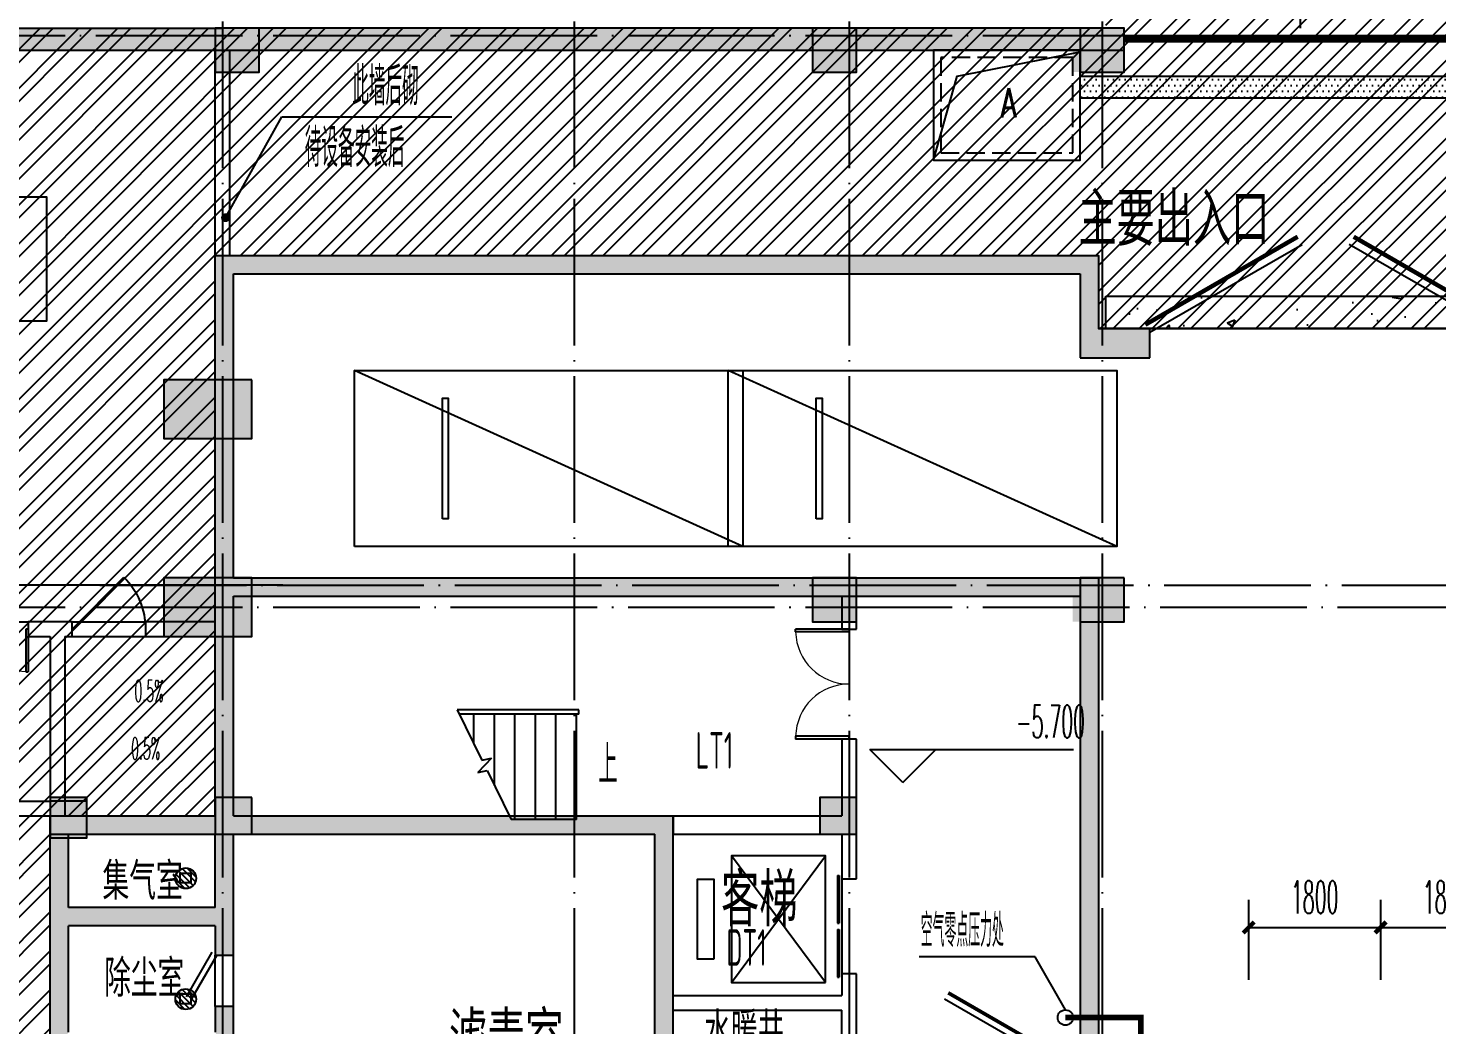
# Model space of a CAD drawing. Extents: x -888467 to -675969, y -675351 to -419232.
# Drawn here: x -827889 to -808673, y -467439 to -453839 of the extents above; entities that cross this region are included whole.
import ezdxf

# ---------------------------------------------------------------- set-up
doc = ezdxf.new("R2010")
doc.units = 0
doc.header["$LTSCALE"] = 1000
for name, pattern in [('__DASH', [0.35, 0.25, -0.1]), ('DASH', [0.35, 0.25, -0.1]), ('DOTE', [2.4200000000000004, 2, -0.2, 0.02, -0.2])]:
    doc.linetypes.add(name, pattern=pattern)
doc.layers.get('0').update_dxf_attribs({"linetype": 'CONTINUOUS'})
doc.layers.get('Defpoints').update_dxf_attribs({"linetype": 'CONTINUOUS'})
for name, color, linetype in [('A-ANNO-IDEN', 3, 'CONTINUOUS'), ('A-Pkng-Bdry', 132, 'CONTINUOUS'), ('A-WALL-PATT', 252, 'CONTINUOUS'), ('AXIS', 3, 'CONTINUOUS'), ('DOTE', 252, 'CONTINUOUS'), ('PIPE-暖供水', 3, 'CONTINUOUS'), ('PUB_HATCH', 8, 'CONTINUOUS'), ('TH_DIM', 3, 'CONTINUOUS'), ('停车', 32, 'CONTINUOUS'), ('建筑-柱子', 2, 'CONTINUOUS'), ('建筑层', 253, 'CONTINUOUS'), ('结构柱子', 253, 'CONTINUOUS'), ('覆土', 7, 'CONTINUOUS'), ('设备标注', 3, 'CONTINUOUS'), ('风量标注', 3, 'CONTINUOUS')]:
    doc.layers.add(name, color=color, linetype=linetype)
doc.styles.add('_TCH_DIM', font='simplex.shx', dxfattribs={"width": 0.6, "bigfont": 'gbcbig.shx'})
doc.styles.add('_TCH_DIM_T3', font='simplex.shx', dxfattribs={"width": 0.4235294117647059, "bigfont": 'gbcbig.shx'})
doc.styles.add('A_DIM', font='simplex.shx', dxfattribs={"width": 0.7, "bigfont": 'gbcbig.shx'})
doc.styles.add('hxd', font='simplex.shx', dxfattribs={"width": 0.5, "bigfont": 'gbcbig.shx'})
doc.styles.get("Standard").update_dxf_attribs({"font": 'GBENOR', "bigfont": 'GBCBIG'})
doc.styles.add('房间名称', font='simplex.shx', dxfattribs={"width": 0.75, "bigfont": 'gbcbig.shx'})
doc.dimstyles.new('_TCH_ARCH&&150', dxfattribs={"dimtxt": 446.25, "dimasz": 150, "dimexe": 375, "dimexo": 450, "dimgap": 189.375, "dimtad": 1, "dimdec": 0, "dimzin": 0, "dimdsep": 46, "dimtxsty": '_TCH_DIM_T3', "dimblk": 'ARCHTICK', "dimcen": 0.09, "dimclrt": 7, "dimazin": 2, "dimtfac": 1, "dimtdec": 0, "dimtix": 1, "dimtmove": 2, "dimatfit": 3, "dimfxl": 1, "dimtolj": 1, "dimtzin": 0, "dimarcsym": 0})

# ---------------------------------------------------------------- blocks, each defined once
blk = doc.blocks.new('ltcw')
at = {"layer": 'A-Pkng-Bdry', "color": 252}
blk.add_line((28605.2132725461, 362729.4733453292), (26205.21327254703, 357429.4733453273), dxfattribs=at)
for points in [[(28605.2132725461, 357429.4733453273), (26205.21327254703, 357429.4733453273), (26205.21327254703, 362729.4733453292), (28605.2132725461, 362729.4733453292)], [(28230.5878939956, 358629.4733453273), (26579.83865109753, 358629.4733453273), (26579.83865109753, 358709.8139969493), (28230.5878939956, 358709.8139969493)]]:
    blk.add_lwpolyline(points, close=True, dxfattribs=at)
blk = doc.blocks.new('_FZH')
blk.add_lwpolyline([(-0.5, -0.5), (0.5, -0.5), (0.5, 0.5), (-0.5, 0.5)], close=True)
at = {"layer": 'PUB_HATCH'}
blk.add_solid([(-0.5, -0.5), (0.5, -0.5), (-0.5, 0.5), (0.5, 0.5)], dxfattribs=at)
blk = doc.blocks.new('A$C10362422')
at = {"layer": '覆土'}
blk.add_line((10172.93921361095, 8426.344911228167), (10172.93921360659, 3626.341451190179), dxfattribs=at)
at = {"layer": '建筑-柱子', "xscale": 600, "yscale": 600, "zscale": 600, "rotation": 90}
blk.add_blockref('_FZH', (7472.939213610429, 3326.3449112284), dxfattribs=at)
blk = doc.blocks.new('$TwtSys$00000329')
for p, q in [((35.00546428374946, -87.0619698776427, 1.000000000014439e-08), (-87.26818440119678, 35.21167880730354, 1.000000000014439e-08)), ((66.41902148516965, -66.31083847700575, 1.000000000014439e-08), (-66.51705300038884, 66.62523600872373, 1.000000000014439e-08)), ((87.01225055887335, -32.19891483126412, 1.000000000014439e-08), (-32.92660914407315, 87.7399448715114, 1.000000000014439e-08)), ((92.21050293294684, 11.58830642161774, 1.000000000014439e-08), (11.38213014946086, 92.4166792052747, 1.000000000014439e-08)), ((-7.721127430304477, -94.03886400237388, 1.000000000014439e-08), (-91.83409993626265, -9.92589149624473, 1.000000000014439e-08))]:
    blk.add_line(p, q)
at = {"elevation": 1.000000000014444e-08}
blk.add_lwpolyline([(-50.88470373973905, 47.64335459066933), (45.45977792683334, 47.64335459066933), (45.45977792683334, -42.00206276759127), (-50.88470373973905, -42.00206276759127)], close=True, dxfattribs=at)
blk.add_circle((0, 0.1081830083348905, 1e-08), 93.93068098404274)
blk = doc.blocks.new('A$C2B1B7B0A')
at = {"layer": '结构柱子'}
h = blk.add_hatch(color=253, dxfattribs=at)
h.dxf.hatch_style = 1
h.paths.add_polyline_path([(31899.99747396796, 46499.99808127992), (31299.99747396796, 46499.99808127992), (31299.99747396796, 45899.99808127992), (31899.99747396796, 45899.99808127992)])
h = blk.add_hatch(color=253, dxfattribs=at)
h.dxf.hatch_style = 1
h.paths.add_polyline_path([(40049.99748096778, 46499.99808127992), (39449.99748096778, 46499.99808127992), (39449.99748096778, 45899.99808127992), (40049.99748096778, 45899.99808127992)])
h = blk.add_hatch(color=253, dxfattribs=at)
h.dxf.hatch_style = 1
h.paths.add_polyline_path([(43699.99747396796, 46499.99808127992), (42999.9974741505, 46499.99203820666), (42999.9974741505, 45899.99203820666), (43699.99747396796, 45899.99808127992)])
h = blk.add_hatch(color=253, dxfattribs=at)
h.dxf.hatch_style = 1
h.paths.add_polyline_path([(30599.99747522967, 41699.99807229475), (30599.99747522967, 40899.99807229475), (31799.99747522967, 40899.99807229475), (31799.99747522967, 41699.99807229475)])
h = blk.add_hatch(color=253, dxfattribs=at)
h.dxf.hatch_style = 1
h.paths.add_polyline_path([(30599.99747522967, 38999.99464278575), (30599.99747522967, 38199.99464278575), (31799.99747522967, 38199.99808125827), (31799.99747522967, 38999.99808125827)])
h = blk.add_hatch(color=253, dxfattribs=at)
h.dxf.hatch_style = 1
h.paths.add_polyline_path([(40049.99748096778, 38999.99808127992), (39449.99748096778, 38999.99808127992), (39449.99748096778, 38399.99808127992), (40049.99748096778, 38399.99808127992)])
h = blk.add_hatch(color=253, dxfattribs=at)
h.dxf.hatch_style = 1
h.paths.add_polyline_path([(43699.99747396796, 38999.99808127992), (42999.99747398309, 38999.99634246971), (42999.99747398309, 38399.99634246971), (43699.99747396796, 38399.99808127992)])
h = blk.add_hatch(color=253, dxfattribs=at)
h.dxf.hatch_style = 1
h.paths.add_polyline_path([(29549.99747405201, 36000.00257360074), (29049.99747405201, 36000.00257360074), (29049.99747405201, 35499.99808113649), (29549.99747405201, 35499.99808113649)])
h = blk.add_hatch(color=253, dxfattribs=at)
h.dxf.hatch_style = 1
h.paths.add_polyline_path([(31299.99747596798, 35999.99808327993), (31299.99747596798, 35499.99808327993), (31799.99747596798, 35499.99808327993), (31799.99747596798, 35999.99808327993)])
h = blk.add_hatch(color=253, dxfattribs=at)
h.dxf.hatch_style = 1
h.paths.add_polyline_path([(40049.99748196802, 35999.99808327993), (39549.99748196802, 35999.99808327993), (39549.99748196802, 35499.99808327993), (40049.99748196802, 35499.99808327993)])
at = {"layer": '结构柱子', "color": 253}
for points in [[(31899.99747396796, 46499.99808127992), (31299.99747396796, 46499.99808127992), (31299.99747396796, 45899.99808127992), (31899.99747396796, 45899.99808127992)], [(40049.99748096778, 46499.99808127992), (39449.99748096778, 46499.99808127992), (39449.99748096778, 45899.99808127992), (40049.99748096778, 45899.99808127992)], [(43699.99747396796, 46499.99808127992), (43099.99747396796, 46499.99808127992), (43099.99747396796, 45899.99808127992), (43699.99747396796, 45899.99808127992)], [(31799.99747522967, 41699.99807229475), (30599.99747522967, 41699.99807229475), (30599.99747522967, 40899.99807229475), (31799.99747522967, 40899.99807229475)], [(31799.99747522967, 38999.99808125827), (30599.99747522967, 38999.99464278575), (30599.99747522967, 38199.99464278575), (31799.99747522967, 38199.99808125827)], [(40049.99748096778, 38999.99808127992), (39449.99748096778, 38999.99808127992), (39449.99748096778, 38399.99808127992), (40049.99748096778, 38399.99808127992)], [(43699.99747396796, 38999.99808127992), (43099.99747396796, 38999.99808127992), (43099.99747396796, 38399.99808127992), (43699.99747396796, 38399.99808127992)], [(29549.99747396796, 36000.00257360074), (29049.99747396796, 36000.00257360074), (29049.99747396796, 35499.99808113649), (29549.99747396796, 35499.99808113649)], [(31799.99747596798, 35999.99808327993), (31299.99747596798, 35999.99808327993), (31299.99747596798, 35499.99808327993), (31799.99747596798, 35499.99808327993)], [(40049.99748196802, 35999.99808327993), (39549.99748196802, 35999.99808327993), (39549.99748196802, 35499.99808327993), (40049.99748196802, 35499.99808327993)]]:
    blk.add_lwpolyline(points, close=True, dxfattribs=at)
blk = doc.blocks.new('_ArchTick')
at = {"color": 0, "linetype": 'ByBlock', "const_width": 0.4}
blk.add_lwpolyline([(-0.5, -0.5), (0.5, 0.5)], dxfattribs=at)
blk = doc.blocks.new('*D547')
at = {"layer": 'Defpoints', "color": 0, "transparency": 16777216}
for p in [(-807639.0673134406, -466109.4760848038), (-809439.067313435, -467275.6883525199), (-807639.0673134406, -467275.6883525199)]:
    blk.add_point(p, dxfattribs=at)
at = {"layer": 'TH_DIM', "color": 0, "lineweight": -2, "transparency": 16777216}
for p, q in [((-809439.067313435, -466825.6883525199), (-809439.067313435, -465734.4760848038)), ((-807639.0673134406, -466825.6883525199), (-807639.0673134406, -465734.4760848038)), ((-809439.067313435, -466109.4760848038), (-807639.0673134406, -466109.4760848038))]:
    blk.add_line(p, q, dxfattribs=at)
at = {"layer": 'TH_DIM', "color": 0, "lineweight": -2, "transparency": 16777216, "xscale": 150, "yscale": 150, "zscale": 150, "rotation": 180}
blk.add_blockref('_ArchTick', (-809439.067313435, -466109.4760848038), dxfattribs=at)
at = {"layer": 'TH_DIM', "color": 0, "lineweight": -2, "transparency": 16777216, "xscale": 150, "yscale": 150, "zscale": 150}
blk.add_blockref('_ArchTick', (-807639.0673134406, -466109.4760848038), dxfattribs=at)
at = {"layer": 'TH_DIM', "color": 7, "transparency": 16777216, "insert": (-808539.0673134378, -465696.9760848038), "char_height": 446.25, "attachment_point": 5, "style": '_TCH_DIM_T3'}
blk.add_mtext('\\A1;1800', dxfattribs=at)
blk = doc.blocks.new('*D548')
at = {"layer": 'Defpoints', "color": 0, "transparency": 16777216}
for p in [(-809439.067313435, -466109.4760848038), (-811239.0673144539, -467275.6883525199), (-809439.067313435, -467275.6883525199)]:
    blk.add_point(p, dxfattribs=at)
at = {"layer": 'TH_DIM', "color": 0, "lineweight": -2, "transparency": 16777216}
for p, q in [((-811239.0673144539, -466825.6883525199), (-811239.0673144539, -465734.4760848038)), ((-809439.067313435, -466825.6883525199), (-809439.067313435, -465734.4760848038)), ((-811239.0673144539, -466109.4760848038), (-809439.067313435, -466109.4760848038))]:
    blk.add_line(p, q, dxfattribs=at)
at = {"layer": 'TH_DIM', "color": 0, "lineweight": -2, "transparency": 16777216, "xscale": 150, "yscale": 150, "zscale": 150, "rotation": 180}
blk.add_blockref('_ArchTick', (-811239.0673144539, -466109.4760848038), dxfattribs=at)
at = {"layer": 'TH_DIM', "color": 0, "lineweight": -2, "transparency": 16777216, "xscale": 150, "yscale": 150, "zscale": 150}
blk.add_blockref('_ArchTick', (-809439.067313435, -466109.4760848038), dxfattribs=at)
at = {"layer": 'TH_DIM', "color": 7, "transparency": 16777216, "insert": (-810339.0673139445, -465696.9760848038), "char_height": 446.25, "attachment_point": 5, "style": '_TCH_DIM_T3'}
blk.add_mtext('\\A1;1800', dxfattribs=at)
blk = doc.blocks.new('$DorLib2D$00000213')
at = {"color": 0, "linetype": 'DASH', "const_width": 0.02}
blk.add_lwpolyline([(0.5, 3.552713678800501e-15), (-0.5, 3.552713678800501e-15)], dxfattribs=at)
blk = doc.blocks.new('$DorLib2D$00000193')
at = {"color": 0}
blk.add_line((-0.4999999999943885, 0.09999999999833165), (0.3660254037900739, 0.5999999999983903), dxfattribs=at)
at = {"color": 0, "const_width": 0.03333333333333333}
blk.add_lwpolyline([(-0.53333333332764, 0.1577350269172744), (0.3326920704568348, 0.6577350269173916)], dxfattribs=at)
blk = doc.blocks.new('$DORLIB2D$00000127')
at = {"color": 0}
for points in [[(-0.5333333333328483, 0.7948983154366971), (-0.5333333333328483, 0.690405644187237)], [(-0.03333333333284827, 0.7948983154366971), (-0.5333333333328483, 0.7948983154366971)], [(-0.03333333333284827, 0.7948983154366971), (-0.03333333333284827, 0.690405644187237)], [(0.5333333333328483, 0.7948983154366971), (0.03333333333284827, 0.7948983154366971)], [(0.03333333333284827, 0.7948983154366971), (0.03333333333284827, 0.690405644187237)], [(0.5333333333328483, 0.7948983154366971), (0.5333333333328483, 0.690405644187237)], [(-0.03333333333284827, 0.690405644187237), (-0.5333333333328483, 0.690405644187237)], [(0.5333333333328483, 0.690405644187237), (0.03333333333284827, 0.690405644187237)], [(0.5, 0.4999999999999858), (-0.5, 0.4999999999999858)]]:
    blk.add_lwpolyline(points, dxfattribs=at)
blk = doc.blocks.new('$DorLib2D$00000002')
for p, q in [((-0.5, -5.684341886080802e-17), (-0.5000000000000007, 0.4875)), ((-0.4750000000000007, 0.4875), (-0.5000000000000007, 0.4875)), ((-0.475, -2.842170943040401e-17), (-0.4750000000000007, 0.4875)), ((0.475, -2.842170943040401e-17), (0.4750000000000007, 0.4875)), ((0.4750000000000007, 0.4875), (0.5000000000000007, 0.4875)), ((0.5, -5.684341886080802e-17), (0.5000000000000007, 0.4875)), ((-0.5, -5.684341886080802e-17), (-0.475, -2.842170943040401e-17)), ((0.5, -5.684341886080802e-17), (0.475, -2.842170943040401e-17))]:
    blk.add_line(p, q)
at = {"lineweight": 13}
for centre, start, end in [((-0.4875, -4.263256414560601e-17), 0, 88.53071641864632), ((0.4875, -4.263256414560601e-17), 91.4692835813537, 180)]:
    blk.add_arc(centre, 0.4875, start, end, dxfattribs=at)
blk = doc.blocks.new('$DorLib2D$00000114')
at = {"color": 0}
blk.add_line((0.4999999999999964, 3.552713678800501e-15), (-0.2071067811864751, 0.7071067811864857), dxfattribs=at)
blk.add_arc((0.5000000000013856, -1.154631945610163e-12), 1.000000000001696, 135, 180, dxfattribs=at)
blk = doc.blocks.new('$DorLib2D$00000180')
at = {"color": 0}
for p, q in [((-0.5571428570994783, 0.2418314747087713), (0.3088825466379994, 0.7418314746815113)), ((-0.4999999999566462, 0.1428571428476459), (0.3660254037806432, 0.6428571428205672))]:
    blk.add_line(p, q, dxfattribs=at)
blk = doc.blocks.new('$DorLib2D$00000207')
at = {"color": 0}
for p, q in [((-0.5000000000014211, 0.03125000000030109), (-0.0669872981058921, 0.2812500000022036)), ((0.5000000000075513, 0.03125000000172751), (0.0669872981120232, 0.2812500000036309))]:
    blk.add_line(p, q, dxfattribs=at)
at = {"color": 0, "const_width": 0.0125}
for points in [[(-0.5125000000014195, 0.05290063509490839), (-0.07948729810591804, 0.3029006350968206)], [(0.5125000000075497, 0.0529006350963348), (0.07948729811205002, 0.3029006350982462)]]:
    blk.add_lwpolyline(points, dxfattribs=at)

msp = doc.modelspace()

# ---------------------------------------------------------------- hatches: boundary and pattern name
at = {"layer": 'A-WALL-PATT'}
for points in [[(-825172.4318892102, -461455.3885282339), (-825089.0985558799, -461338.7218686549), (-825089.0985558798, -457188.7236241402), (-825339.0985558855, -456938.7235882703), (-825339.0985558785, -461438.7218473919)], [(-825339.0985558855, -456938.7235882703), (-825089.0985558798, -457188.7236241402), (-813539.0985603757, -457188.7252814798), (-813289.0985603459, -456938.7253173562)], [(-813289.0985603459, -456938.7253173562), (-813539.0985603757, -457188.7252814798), (-813539.0985602322, -458338.7252814834), (-813289.0985602211, -457938.7253173603)], [(-813539.0985602322, -458338.7252814834), (-812589.0988340736, -458338.7254178002), (-812589.0987766763, -457938.7254178011), (-813289.0985602211, -457938.7253173603)], [(-825172.4318892104, -461455.3885282339), (-825089.0985558726, -461588.7218686548), (-816689.0985771399, -461588.7230592922), (-816689.0985417042, -461338.7230592922), (-825089.0985558799, -461338.7218686549)], [(-816689.0985417042, -461338.7230592922), (-816689.0985771399, -461588.7230592922), (-813539.0985553038, -461588.7235057827), (-813289.0985553305, -461338.7235412264)], [(-813289.0985553305, -461338.7235412264), (-813539.0985553038, -461588.7235057827), (-813539.0985545242, -467838.7218474025), (-813455.7652211701, -468005.388514061), (-813289.0985545018, -468038.7218473924)], [(-825339.0985558785, -462038.7218265922), (-825089.0985558785, -462038.7218265922), (-825089.0985558726, -461588.7218686548), (-825172.4318892102, -461455.3885282339), (-825339.0985558785, -461438.7218473919)], [(-825214.0985559582, -464713.7218473942), (-825089.0985558708, -464588.7218473848), (-825089.0985558785, -462038.7218265922), (-825339.0985558785, -462038.7218265922), (-825339.0985558664, -464588.7218474039)], [(-827589.0985673597, -464838.7218461948), (-827464.0985560085, -464755.3885136636), (-827464.0985558785, -464588.7218473919), (-827589.0985673977, -464588.7218471469)], [(-827464.0985560085, -464755.3885136636), (-827339.0985560744, -464838.7218474039), (-825339.0985560478, -464838.7218474039), (-825214.0985559581, -464713.7218473942), (-825339.0985558664, -464588.7218474039), (-827464.0985558785, -464588.7218473919)], [(-825214.0985559582, -464713.7218473943), (-825089.0985560479, -464838.7218473847), (-819339.0985558827, -464838.7218473848), (-819089.0985558827, -464588.7218473848), (-825089.0985558708, -464588.7218473848)], [(-819339.0985558785, -467138.7218473919), (-819089.0985558785, -467138.7218473919), (-819089.0985558827, -464588.7218473848), (-819339.0985558827, -464838.7218473848)], [(-827422.4318914033, -465972.0551731563), (-827339.0985578556, -465838.7218400259), (-827339.0985560744, -464838.7218474039), (-827464.0985560085, -464755.3885136636), (-827589.0985560726, -464838.7218461948), (-827589.0985581051, -465988.7218393657)], [(-825255.7652248015, -465972.0551805503), (-825089.098558201, -465988.7218476706), (-825089.0985560479, -464838.7218473847), (-825214.0985559582, -464713.7218473942), (-825339.0985560478, -464838.7218474039), (-825339.0985579058, -465838.7218470404)], [(-827422.4318937807, -467672.0551741582), (-827339.09856028, -467538.7218410071), (-827339.0985582495, -466088.7218400296), (-827422.4318914035, -465972.0551731404), (-827589.0985581051, -465988.7218394133), (-827589.0985604855, -467688.721840398)], [(-825255.7652248015, -465972.0551805503), (-825339.0985579058, -465838.7218470404), (-827339.0985578556, -465838.7218400259), (-827422.4318914033, -465972.0551731404), (-827339.0985582495, -466088.7218400296), (-825339.0985582978, -466088.7218470441)], [(-825339.0985582978, -466088.7218470441), (-825339.0985587857, -466488.7218471634), (-825089.0985588003, -466488.7218474543), (-825089.098558201, -465988.7218475664), (-825255.7652248015, -465972.055180585)], [(-819172.4318892192, -468022.0551807254), (-819089.0985559082, -467888.7218473922), (-819089.0985558785, -467138.7218473919), (-819339.0985558785, -467138.7218473919), (-819339.0985558785, -468038.7218473919)], [(-825089.0985601787, -467688.7218485511), (-825089.0985596147, -467188.7218474543), (-825339.0985596002, -467188.7218471634), (-825339.0985599847, -467538.7218480217), (-825255.7652268214, -467672.0551815328)]]:
    msp.add_hatch(color=256, dxfattribs=at).paths.add_polyline_path(points)
at = {"layer": 'PIPE-暖供水', "linetype": 'Continuous'}
for points in [[(-812710.0294256626, -467339.7218472438), (-812710.0294256612, -467302.2218472257), (-812672.5294256614, -467302.2218472654)], [(-812710.0294256626, -467339.7218472438), (-812672.5294256612, -467339.7218472257), (-812672.5294256614, -467302.2218472654)]]:
    msp.add_hatch(color=256, dxfattribs=at).paths.add_polyline_path(points)
at = {"layer": 'PUB_HATCH'}
for points in [[(-833439.0985544537, -453838.721847252), (-833439.098554454, -454138.721847252), (-825239.0985558787, -454138.7218472592), (-825239.0985558784, -453838.7218472592)], [(-825239.0985587542, -454138.7218472592), (-812939.0986405994, -454138.7220241153), (-812939.0986362858, -453838.7220241153), (-825239.0985544407, -453838.7218472592)]]:
    msp.add_hatch(color=256, dxfattribs=at).paths.add_polyline_path(points)
at = {"layer": '建筑层'}
h = msp.add_hatch(dxfattribs=at)
h.set_pattern_fill('金属', color=253, scale=150)
h.set_pattern_definition([(45, (-2303341.213337168, -1522689.865872808), (-265.1650429449553, 265.1650429449553), []), (45, (-2303164.436642168, -1522689.865872808), (-265.1650429449553, 265.1650429449553), [])])
h.paths.add_polyline_path([(-856639.098560205, -500338.7218472627), (-833339.0985596641, -500338.721848791), (-833339.0985590082, -490338.7218472552), (-827589.0985628595, -490338.7219720003), (-827589.0985685086, -464588.7218254616), (-825339.0985637496, -464588.7219502046), (-825339.0974660309, -456938.7237130187), (-813289.0985602587, -456938.7253173559), (-813289.0987037367, -457938.725317342), (-801039.0985530117, -457938.72531887), (-801039.0984940608, -453838.7221952211), (-807889.0985647931, -453838.7221952211), (-807889.0985647931, -445457.0611186686), (-815151.2597200018, -445457.0611186686), (-814951.2072302869, -445593.0148289115), (-814666.4249620205, -445817.7311252302), (-814469.8256057655, -445998.011695679), (-814237.8834646773, -446243.2394196002), (-814047.2405143715, -446477.9018465115), (-813868.8070652285, -446733.180976321), (-813699.0437460591, -447020.1852387437), (-813530.2583041559, -447370.3490205887), (-813413.2143633009, -447676.8274112216), (-813239.0985650956, -447934.8658728038), (-813266.1222598539, -448233.2599964216), (-813239.0985650469, -448388.7218240546), (-813208.8281572713, -448629.6835887965), (-813189.0985647929, -448809.8658728085), (-813189.4400944819, -448984.8433911102), (-813189.0985647929, -449038.7218256958), (-813189.0985647929, -453838.7218256958), (-856639.0985657496, -453838.7218256958)])
h.paths.add_polyline_path([(-832839.0985647775, -482538.7218472257), (-839239.0985554024, -482538.7218472257), (-839239.0985553782, -479588.7207607133), (-832839.0985647533, -479588.7207607133)], flags=16)
h.paths.add_polyline_path([(-832839.0985679396, -461638.7218472182), (-839239.0985555146, -461638.7218472182), (-839239.0985554908, -464588.7218213959), (-832839.0985679158, -464588.7218213959)], flags=16)
h = msp.add_hatch(color=253, dxfattribs=at)
h.dxf.hatch_style = 1
h.paths.add_polyline_path([(-824739.0985657496, -453838.7218472257), (-825339.0985657496, -453838.7218472257), (-825339.0985657496, -454438.7218472257), (-824739.0985657496, -454438.7218472257)])
h = msp.add_hatch(color=253, dxfattribs=at)
h.dxf.hatch_style = 1
h.paths.add_polyline_path([(-816589.0985587498, -453838.7218472257), (-817189.0985587498, -453838.7218472257), (-817189.0985587498, -454438.7218472257), (-816589.0985587498, -454438.7218472257)])
h = msp.add_hatch(color=253, dxfattribs=at)
h.dxf.hatch_style = 1
h.paths.add_polyline_path([(-812939.0985657496, -453838.7218472257), (-813539.0985657496, -453838.7218472257), (-813539.0985657496, -454438.7218472257), (-812939.0985657496, -454438.7218472257)])
at = {"layer": '建筑层', "linetype": 'DASH'}
h = msp.add_hatch(dxfattribs=at)
h.set_pattern_fill('DOTS', color=253, scale=50)
h.set_pattern_definition([(0, (-1303341.213337168, -1522689.865872808), (39.6875, 79.375), [0, -79.375])])
h.paths.add_polyline_path([(-813539.0985638245, -454493.3043770397), (-806339.098563855, -454493.3043770397), (-806339.098563855, -454793.3043770397), (-813539.0985638245, -454793.3043770397)])
at = {"layer": '建筑层'}
h = msp.add_hatch(dxfattribs=at)
h.set_pattern_fill('混凝土', color=253, scale=150)
h.set_pattern_definition([(49.99999999999999, (-2302991.213337218, -1725153.725317365), (1075.89027390113, -94.12820247389266), [112.5, -1237.5]), (355, (-2302991.213337218, -1725153.725317365), (-208.1270004195, 1128.288200550018), [90, -990]), (100.4514, (-2302901.555817218, -1725161.569327365), (867.7640725710323, 1034.15931309143), [95.610285, -1051.713168]), (46.18420000000002, (-2302991.213337218, -1724853.725317365), (1600.861572938467, -248.2785214935271), [168.7499999999997, -1856.249999999998]), (96.6356, (-2302857.808219718, -1724874.415277865), (1401.994058323055, 1461.176806350663), [143.415432, -1577.5695]), (351.1842, (-2302991.213337218, -1724853.725317365), (1401.992917700441, 1461.177901387987), [135, -1485]), (21, (-2302841.213337218, -1724928.725317365), (895.3605781776924, -603.9283359980083), [112.5, -1237.5]), (326.0000000000001, (-2302841.213337218, -1724928.725317365), (364.9729978823726, 1087.725067570279), [90, -990]), (71.4514, (-2302766.599987718, -1724979.052726365), (1260.333942872235, 483.7957450649286), [95.610285, -1051.713168]), (37.50000000000001, (-2302991.213337218, -1725153.725317365), (18.239782975936, 499.3407807469673), [0, -977.9999999999999, 0, -1005, 0, -993.75]), (7.499999999999999, (-2302991.213337218, -1725153.725317365), (394.6043061632229, 591.6175678235404), [0, -573, 0, -955.5, 0, -378.75]), (327.5, (-2303325.713337218, -1725153.725317365), (800.7336542586136, -33.83230760156963), [0, -375, 0, -1170, 0, -1552.5]), (317.5, (-2303475.713337218, -1725153.725317365), (874.7792540135794, 150.1574734984766), [0, -487.5, 0, -777, 0, -1102.5])])
h.paths.add_polyline_path([(-813189.0985603598, -457495.4430350745), (-807189.0988340641, -457495.4430350745), (-807189.0988340641, -457938.7253173648), (-813189.0985603598, -457938.7253173648)])
h = msp.add_hatch(color=253, dxfattribs=at)
h.dxf.hatch_style = 1
h.paths.add_polyline_path([(-826039.0985644879, -458638.7218562108), (-826039.0985644879, -459438.7218562108), (-824839.0985644879, -459438.7218562108), (-824839.0985644879, -458638.7218562108)])
h = msp.add_hatch(color=253, dxfattribs=at)
h.dxf.hatch_style = 1
h.paths.add_polyline_path([(-826039.0985644879, -461338.7252857198), (-826039.0985644879, -462138.7252857198), (-824839.0985644879, -462138.7218472473), (-824839.0985644879, -461338.7218472473)])
h = msp.add_hatch(color=253, dxfattribs=at)
h.dxf.hatch_style = 1
h.paths.add_polyline_path([(-816589.0985587498, -461338.7218472257), (-817189.0985587498, -461338.7218472257), (-817189.0985587498, -461938.7218472257), (-816589.0985587498, -461938.7218472257)])
h = msp.add_hatch(color=253, dxfattribs=at)
h.dxf.hatch_style = 1
h.paths.add_polyline_path([(-812939.0985657496, -461338.7218472257), (-813539.0985657496, -461338.7218472257), (-813539.0985657496, -461938.7218472257), (-812939.0985657496, -461938.7218472257)])
h = msp.add_hatch(color=253, dxfattribs=at)
h.dxf.hatch_style = 1
h.paths.add_polyline_path([(-827089.0985656655, -464388.7218424771), (-827589.0985656655, -464388.7218424771), (-827589.0985656655, -464888.7218424771), (-827089.0985656655, -464888.7218424771)])
h = msp.add_hatch(color=253, dxfattribs=at)
h.dxf.hatch_style = 1
h.paths.add_polyline_path([(-825339.0985637496, -464338.7218452257), (-825339.0985637496, -464838.7218452257), (-824839.0985637496, -464838.7218452257), (-824839.0985637496, -464338.7218452257)])
h = msp.add_hatch(color=253, dxfattribs=at)
h.dxf.hatch_style = 1
h.paths.add_polyline_path([(-816589.0985577495, -464338.7218452257), (-817089.0985577495, -464338.7218452257), (-817089.0985577495, -464838.7218452257), (-816589.0985577495, -464838.7218452257)])

# ---------------------------------------------------------------- linework, layer by layer
at = {"layer": 'A-ANNO-IDEN', "color": 253}
msp.add_lwpolyline([(-820269.0985686965, -463888.7218473817, 0, 0, 0), (-821079.0985686965, -463888.7218473817, 120, 0, 0), (-821529.0985686965, -463888.7218473817, 0, 0, 0)], format="xyseb", dxfattribs=at)
at = {"layer": 'AXIS'}
msp.add_line((-824417.0336586447, -461438.725285853), (-830417.03365865, -461438.7252858476), dxfattribs=at)
at = {"layer": 'DOTE', "linetype": 'DOTE'}
for p, q in [((-825239.0985653903, -448908.0611206985), (-825239.0985596762, -497433.1406740942)), ((-820439.0985653903, -448908.0611201886), (-820439.0985596762, -497433.1406735843)), ((-816689.0985653903, -448908.0611198538), (-816689.0985596762, -497433.1406732495)), ((-813239.0985653903, -448908.0611194235), (-813239.0985596762, -497433.1406728192)), ((-860846.1606288785, -453938.7252856882), (-713239.0985571775, -453938.7252858228)), ((-826910.2226079546, -461438.7252858493), (-748038.0788045214, -461438.725285921)), ((-860846.1606288855, -461738.7252856882), (-713239.0985571849, -461738.7252858228))]:
    msp.add_line(p, q, dxfattribs=at)
at = {"layer": 'PIPE-暖供水', "linetype": 'Continuous', "ltscale": 1.5, "const_width": 75}
for points in [[(-813740.4606225418, -467339.7218472257), (-812710.0294256612, -467339.7218472257)], [(-812710.0294256612, -467339.7218472257), (-812710.0294256612, -485238.7253216241)]]:
    msp.add_lwpolyline(points, dxfattribs=at)
at = {"layer": '建筑层', "color": 253}
for p, q in [((-833439.0985544537, -453838.721847252), (-825239.0985558784, -453838.7218472592)), ((-812939.0986362858, -453838.7220241153), (-825239.0985544407, -453838.7218472592)), ((-812939.0986405994, -454138.7220241153), (-812939.0986362858, -453838.7220241153)), ((-812989.1005279827, -453938.7218473179), (-808139.0985647482, -453938.7235481644)), ((-833439.098554454, -454138.721847252), (-825239.0985558787, -454138.7218472592)), ((-825339.0985558694, -456938.7235882661), (-825339.0985558694, -454138.7218472585)), ((-825239.0985587542, -454138.7218472592), (-812939.0986405994, -454138.7220241153)), ((-825139.0985558687, -456938.7236169687), (-825139.0985558688, -454138.7218486978)), ((-825197.3572232956, -456425.045567241), (-824429.9034300984, -455049.8658728085)), ((-825197.3572232956, -456425.045567241), (-824429.9034300984, -455049.8658728085)), ((-824429.9034300984, -455049.8658728085), (-822108.0095480505, -455049.8658728085)), ((-825339.0985558785, -461438.7218473919), (-825339.0985558855, -456938.7235882703)), ((-825339.0985558855, -456938.7235882703), (-813289.0985603459, -456938.7253173562)), ((-813289.0985603459, -456938.7253173562), (-813289.0985602211, -457938.7253173603)), ((-825089.0985558799, -461338.7218686549), (-825089.0985558798, -457188.7236241402)), ((-825089.0985558798, -457188.7236241402), (-813539.0985603757, -457188.7252814798)), ((-813539.0985603757, -457188.7252814798), (-813539.0985602322, -458338.7252814834)), ((-812589.0987766763, -457938.7254178011), (-813289.0985602211, -457938.7253173603)), ((-812589.0988340736, -458338.7254178002), (-812589.0987766763, -457938.7254178011)), ((-813539.0985602322, -458338.7252814834), (-812589.0988340736, -458338.7254178002)), ((-825089.0985558799, -461338.7218686549), (-816689.0985417042, -461338.7230592922)), ((-816689.0985417042, -461338.7230592922), (-813289.0985553305, -461338.7235412264)), ((-813289.0985553305, -461338.7235412264), (-813289.0985545018, -468038.7218473924)), ((-825339.0985558785, -462038.7218265922), (-825339.0985558785, -461438.7218473919)), ((-825089.0985558726, -461588.7218686548), (-816689.0985771399, -461588.7230592922)), ((-825089.0985558785, -462038.7218265922), (-825089.0985558726, -461588.7218686548)), ((-816789.0985558853, -461588.7230451194), (-816789.0985558863, -462038.721825714)), ((-816689.0985771399, -461588.7230592922), (-813539.0985553038, -461588.7235057827)), ((-816589.0985558777, -462038.7218257141), (-816589.0985558667, -461588.7230734679)), ((-813539.0985553038, -461588.7235057827), (-813539.0985545242, -467838.7218474025)), ((-829089.0985676302, -461938.7218247285), (-827889.0985676302, -461938.7218253094)), ((-827489.0985678085, -461938.721825503), (-827889.0985676167, -461938.7218253197)), ((-827889.0985676167, -461938.7218253197), (-827889.0985677135, -462138.7218253086)), ((-827289.0985676931, -461938.7218256039), (-827489.0985678085, -461938.721825503)), ((-827289.0985677601, -461938.7218255999), (-826289.0985677601, -461938.721826084)), ((-827289.0985677898, -462138.7218256068), (-827289.0985676931, -461938.7218256039)), ((-825339.0985558925, -461938.7218265526), (-826289.0985677694, -461938.721826092)), ((-826289.0985677694, -461938.721826092), (-826289.0985678661, -462138.7218260908)), ((-827889.0985677135, -462138.7218253086), (-827589.0985678475, -462138.7218254473)), ((-827589.0985678475, -462138.7218254473), (-827589.0985675072, -464388.7218254631)), ((-827389.0985678426, -462138.7218255535), (-827389.0985674863, -464488.721825503)), ((-827389.0985678426, -462138.7218255535), (-827289.0985677898, -462138.7218256068)), ((-827289.0985678569, -462138.7218255999), (-826289.0985678569, -462138.721826084)), ((-826289.0985678661, -462138.7218260908), (-825339.0985558925, -462138.7218265458)), ((-825339.0985558664, -464588.7218474039), (-825339.0985558785, -462038.7218265922)), ((-825089.0985558708, -464588.7218473848), (-825089.0985558785, -462038.7218265922)), ((-816789.0985558863, -462038.721825714), (-816589.0985558777, -462038.7218257141)), ((-820409.0985686965, -463138.7218473817), (-822038.0561371425, -463138.7218473955)), ((-822038.0561371727, -463138.7218473817), (-821699.9455665001, -463826.0174869592)), ((-820379.0985686965, -463138.7218473817), (-822038.0561371736, -463138.72184738)), ((-820379.0985686965, -463198.7218473817), (-822008.5395316954, -463198.7218473801)), ((-821809.0985686888, -463604.1362771586), (-821809.0985686849, -463198.7218473777)), ((-821529.0985687054, -464173.3074175245), (-821529.0985687256, -463198.721847378)), ((-821249.0985686965, -464638.7218473817), (-821249.0985686849, -463198.7218473782)), ((-820969.0985686965, -464638.7218473817), (-820969.0985686849, -463198.7218473785)), ((-820689.0985686965, -464638.7218473817), (-820689.0985686849, -463198.7218473788)), ((-820409.0985686965, -464638.7218473817), (-820409.0985686849, -463198.7218473791)), ((-820379.0985686965, -463198.7218473817), (-820379.0985686965, -463138.7218473817)), ((-816589.0985558833, -463538.7218257141), (-816789.0985558864, -463538.7218257142)), ((-816789.0985558864, -463538.7218257142), (-816789.0985558855, -464588.7218473932)), ((-816589.0985558785, -464738.7218473919), (-816589.0985558833, -463538.7218257141)), ((-815959.4696938868, -464131.8430314634), (-816409.4696938868, -463681.8430314634)), ((-816409.4696938868, -463681.8430314634), (-813630.7196938868, -463681.8430314634)), ((-815959.4696938868, -464131.8430314634), (-815509.4696938868, -463681.8430314634)), ((-821567.5141387217, -463799.8083861584), (-821753.7000424096, -463993.924464486)), ((-821699.9455665001, -463826.0174869592), (-821567.5141387217, -463799.8083861584)), ((-821753.7000424096, -463993.924464486), (-821629.4424330441, -463969.3330186351)), ((-821629.4424330441, -463969.3330186351), (-821300.1410002203, -464638.7218473817)), ((-832839.098567511, -464388.7218229224), (-827589.0985675072, -464388.7218254631)), ((-832939.0985675429, -464588.7218228655), (-827589.0985673977, -464588.7218254628)), ((-827589.0985673977, -464588.7218471469), (-827464.0985558785, -464588.7218473919)), ((-827589.0985673977, -464588.7218471469), (-827589.0985673597, -464838.7218461948)), ((-827589.0985673977, -464588.7218254628), (-827589.0985673977, -464588.7218471469)), ((-827464.0985558785, -464588.7218473919), (-825339.0985558664, -464588.7218474039)), ((-827389.0985674863, -464488.721825503), (-827389.0985675749, -464588.7218471469)), ((-825089.0985558708, -464588.7218473848), (-819089.0985558827, -464588.7218473848)), ((-820409.0985686965, -464638.7218473817), (-821300.1410002016, -464638.7218473955)), ((-819089.0985558787, -464588.7218473919), (-816789.0985558855, -464588.7218473932)), ((-819089.0985558787, -464588.7218473919), (-819089.0985558787, -464838.7218473919)), ((-819089.0985558785, -467138.7218473919), (-819089.0985558827, -464588.7218473848)), ((-816589.0985558799, -465444.286931076), (-816589.0985558785, -464738.7218473919)), ((-827589.0985581051, -465988.7218393657), (-827589.0985560726, -464838.7218461948)), ((-827589.0985673597, -464838.7218461948), (-827589.0985560726, -464838.7218461948)), ((-827339.0985578556, -465838.7218400259), (-827339.0985560744, -464838.7218474039)), ((-827339.0985560744, -464838.7218474039), (-825339.0985560478, -464838.7218474039)), ((-825339.0985579058, -465838.7218470404), (-825339.0985560478, -464838.7218474039)), ((-825089.098558201, -465988.7218476706), (-825089.0985560479, -464838.7218473847)), ((-825089.0985560479, -464838.7218473847), (-819339.0985558827, -464838.7218473848)), ((-819339.0985558785, -467138.7218473919), (-819339.0985558827, -464838.7218473848)), ((-819089.0985558787, -464838.7218473919), (-816789.0985558799, -464838.7218473931)), ((-816789.0985558799, -464838.7218473931), (-816789.0985558563, -465444.2869310761)), ((-817014.0985559993, -466860.3025868349), (-818294.0985535465, -465133.8817280224)), ((-818294.0985561225, -466860.3025849722), (-817014.0985534235, -465133.881729885)), ((-816789.0985558563, -465444.2869310761), (-816589.0985558799, -465444.286931076)), ((-827589.0985604855, -467688.721840398), (-827589.0985581051, -465988.7218394133)), ((-825339.0985579058, -465838.7218470404), (-827339.0985578556, -465838.7218400259)), ((-825089.0985588003, -466488.7218474543), (-825089.098558201, -465988.7218475664)), ((-825339.0985582978, -466088.7218470441), (-827339.0985582495, -466088.7218400296)), ((-827339.09856028, -467538.7218410071), (-827339.0985582495, -466088.7218400296)), ((-825339.0985582978, -466088.7218470441), (-825339.0985587857, -466488.7218471634)), ((-825339.098559597, -467188.7218471451), (-825339.0985587826, -466488.7218471451)), ((-825339.0985587857, -466488.7218471634), (-825089.0985588003, -466488.7218474543)), ((-825089.098559597, -467188.721847436), (-825089.0985587826, -466488.721847436)), ((-816589.0985558799, -466744.286931076), (-816789.0985558563, -466744.286931076)), ((-816789.0985558563, -466744.286931076), (-816789.0985558799, -467038.7218473924)), ((-816589.0985558785, -467138.7218473922), (-816589.0985558799, -466744.286931076)), ((-819339.0985558785, -468038.7218473919), (-819339.0985558785, -467138.7218473919)), ((-819089.0985558827, -467038.7218473922), (-816789.0985558799, -467038.7218473924)), ((-819089.0985559082, -467888.7218473922), (-819089.0985558785, -467138.7218473919)), ((-816589.0985559082, -467838.7218474023), (-816589.0985558785, -467138.7218473922)), ((-825089.0985596147, -467188.7218474543), (-825339.0985596002, -467188.7218471634)), ((-825339.0985596002, -467188.7218471634), (-825339.0985599847, -467538.7218480217)), ((-825089.0985601787, -467688.7218485511), (-825089.0985596147, -467188.7218474543)), ((-819089.0985558827, -467238.7218473922), (-816789.0985558403, -467238.7218473924)), ((-816789.0985558404, -467838.7218474023), (-816789.0985558403, -467238.7218473924))]:
    msp.add_line(p, q, dxfattribs=at)
for points in [[(-824739.0985657496, -453838.7218472257), (-825339.0985657496, -453838.7218472257), (-825339.0985657496, -454438.7218472257), (-824739.0985657496, -454438.7218472257)], [(-816589.0985587498, -453838.7218472257), (-817189.0985587498, -453838.7218472257), (-817189.0985587498, -454438.7218472257), (-816589.0985587498, -454438.7218472257)], [(-812939.0985657496, -453838.7218472257), (-813539.0985657496, -453838.7218472257), (-813539.0985657496, -454438.7218472257), (-812939.0985657496, -454438.7218472257)], [(-813539.0985638245, -454138.7218574381), (-815539.0985638245, -454138.7218574381), (-815539.0985638245, -455638.7218574381), (-813539.0985638245, -455638.7218574381)], [(-813539.0985738789, -454138.7253289286), (-815539.0985738789, -454138.7253289286), (-815539.0985738789, -455638.7253289286), (-813539.0985738789, -455638.7253289286)], [(-813539.0985728411, -454138.7253175627), (-815539.0985728411, -454138.7253175627), (-815539.0985728411, -455638.7253175627), (-813539.0985728411, -455638.7253175627)], [(-813539.0985638245, -454493.3043770397), (-806339.098563855, -454493.3043770397), (-806339.098563855, -454793.3043770397), (-813539.0985638245, -454793.3043770397)], [(-831839.0985544203, -456138.721847252), (-827639.0985544203, -456138.721847252), (-827639.0985544203, -457838.721847252), (-831839.0985544203, -457838.721847252)], [(-813189.0985603598, -457495.4430350745), (-807189.0988340641, -457495.4430350745), (-807189.0988340641, -457938.7253173648), (-813189.0985603598, -457938.7253173648)], [(-824839.0985644879, -458638.7218562108), (-826039.0985644879, -458638.7218562108), (-826039.0985644879, -459438.7218562108), (-824839.0985644879, -459438.7218562108)], [(-824839.0985644879, -461338.7218472473), (-826039.0985644879, -461338.7252857198), (-826039.0985644879, -462138.7252857198), (-824839.0985644879, -462138.7218472473)], [(-816589.0985587498, -461338.7218472257), (-817189.0985587498, -461338.7218472257), (-817189.0985587498, -461938.7218472257), (-816589.0985587498, -461938.7218472257)], [(-812939.0985657496, -461338.7218472257), (-813539.0985657496, -461338.7218472257), (-813539.0985657496, -461938.7218472257), (-812939.0985657496, -461938.7218472257)], [(-827089.0985657496, -464388.7218424771), (-827589.0985657496, -464388.7218424771), (-827589.0985657496, -464888.7218424771), (-827089.0985657496, -464888.7218424771)], [(-824839.0985637496, -464338.7218452257), (-825339.0985637496, -464338.7218452257), (-825339.0985637496, -464838.7218452257), (-824839.0985637496, -464838.7218452257)], [(-816589.0985577495, -464338.7218452257), (-817089.0985577495, -464338.7218452257), (-817089.0985577495, -464838.7218452257), (-816589.0985577495, -464838.7218452257)], [(-817014.0985559993, -466860.3025868349), (-817014.0985534235, -465133.881729885), (-818294.0985535465, -465133.8817280224), (-818294.0985561225, -466860.3025849722)], [(-818529.0985556471, -466540.3025849892), (-818529.0985541015, -465453.8817275178), (-818764.098554102, -465453.8817272848), (-818764.0985556478, -466540.3025847564)]]:
    msp.add_lwpolyline(points, close=True, dxfattribs=at)
for points in [[(-815539.0985638245, -455638.7218574381), (-815218.4842240729, -454493.3043770397), (-813539.0985638399, -454163.7218358647)], [(-827589.0985628595, -490338.7219720003), (-827589.0985685086, -464588.7218254616), (-825339.0985637496, -464588.7219502046), (-825339.0974660309, -456938.7237130187), (-813289.0985602587, -456938.7253173559), (-813289.0987037367, -457938.725317342), (-801039.0985530117, -457938.72531887)]]:
    msp.add_lwpolyline(points, dxfattribs=at)
at = {"layer": '建筑层', "color": 253, "linetype": '__DASH'}
msp.add_lwpolyline([(-813639.0985738789, -454238.7253289286), (-815439.0985738789, -454238.7253289286), (-815439.0985738789, -455538.7253289286), (-813639.0985738789, -455538.7253289286)], close=True, dxfattribs=at)
at = {"layer": '建筑层', "color": 253, "const_width": 60}
msp.add_lwpolyline([(-825211.9769246143, -456451.2422146096, 1), (-825182.7375219769, -456398.8489198724, 1)], format="xyb", close=True, dxfattribs=at)
msp.add_lwpolyline([(-825211.9769246143, -456451.2422146096, 1), (-825182.7375219769, -456398.8489198724, 1)], format="xyb", close=True, dxfattribs=at)
at = {"layer": '建筑层', "color": 253}
for points in [[(-825912.637304204, -462594.877360946, 0, 0, 0), (-826427.6373039233, -462594.8628421956, 80.00000000000001, 0, 0), (-826727.637303804, -462594.854384671, 0, 0, 0)], [(-825924.637304204, -463921.8755588157, 0, 0, 0), (-826439.6373039233, -463921.8610400652, 80.00000000000001, 0, 0), (-826739.637303804, -463921.8525825406, 0, 0, 0)]]:
    msp.add_lwpolyline(points, format="xyseb", dxfattribs=at)
at = {"layer": '设备标注', "color": 3}
msp.add_circle((-813740.4606225418, -467339.7218472257, 1.257739037078084e-06), 104.7200178068939, dxfattribs=at)
at = {"layer": '风量标注'}
for p, q in [((-814154.3364837947, -466510.7680746429), (-815732.7475158746, -466510.7680746429)), ((-813740.4606225418, -467235.0018294188), (-814154.3364837947, -466510.7680746429))]:
    msp.add_line(p, q, dxfattribs=at)

# ---------------------------------------------------------------- block references
msp.add_blockref('A$C2B1B7B0A', (-856639.0960397176, -500338.7199285056))
at = {"layer": '停车', "rotation": 269.9999926325012}
for p in [(-1180868.568848555, -432305.4647386335), (-1175768.568539797, -432305.4653944278)]:
    msp.add_blockref('ltcw', p, dxfattribs=at)
at = {"layer": '建筑层', "color": 253}
msp.add_blockref('A$C10362422', (-820712.0377784034, -457465.0667369242), dxfattribs=at)
for name, p, xscale, yscale, zscale, rotation in [('$DorLib2D$00000213', (-810539.098638471, -453988.7220586244), 4800, -4800, 300, 359.9999991761676), ('$DorLib2D$00000207', (-810189.0988053861, -458138.7257621828), -4800, 4800, 400, 359.9999917784787), ('$DorLib2D$00000114', (-826789.0985678085, -462038.7218258419), -1000, 1000, 200, 359.9999999722642), ('$DorLib2D$00000002', (-828489.0985676786, -462038.721825019), 1200, -1200, 200, 359.9999999722646), ('$DorLib2D$00000002', (-816689.0985558784, -462788.7218256958), 1500, 1500, 200, 89.99999999999596), ('$DORLIB2D$00000127', (-816689.0985558785, -466094.286931084), 1300, 200, 200, 90), ('$DorLib2D$00000180', (-825214.0985591898, -466838.7218472906), -700, 700, 250, 89.99999993334602)]:
    msp.add_blockref(name, p, dxfattribs=dict(at, xscale=xscale, yscale=yscale, zscale=zscale, rotation=rotation))
at = {"layer": '建筑层', "color": 253, "xscale": 1.5, "yscale": 1.5, "zscale": 1.5}
for p in [(-825739.0985671238, -465438.7218684321), (-825739.0985738942, -467088.7218684296)]:
    msp.add_blockref('$TwtSys$00000329', p, dxfattribs=at)
at = {"layer": '建筑层', "color": 253, "linetype": 'DASH', "xscale": -1500, "yscale": 1500, "zscale": 300, "rotation": 359.999999999996}
msp.add_blockref('$DorLib2D$00000193', (-814839.0965963356, -467988.7218473923), dxfattribs=at)

# ---------------------------------------------------------------- texts
at = {"layer": 'A-ANNO-IDEN', "color": 7, "style": 'A_DIM', "width": 0.7}
msp.add_text('上', height=525, dxfattribs=at).set_placement((-820111.5985686965, -464151.2218473817))
at = {"layer": '建筑层', "color": 7, "style": '_TCH_DIM'}
for s, height, width, p in [('此墙后砌', 525, 0.6, (-823468.4623039559, -454892.3658728085)), ('待设备安装后', 525, 0.6, (-824115.8245086804, -455732.3658728085)), ('-5.700', 446.25, 0.4235294117647059, (-814411.4696938868, -463524.3430314634))]:
    msp.add_text(s, height=height, dxfattribs=dict(at, width=width)).set_placement(p)
at = {"layer": '建筑层', "color": 253, "style": '房间名称', "width": 0.675}
msp.add_text('A', height=400, dxfattribs=at).set_placement((-814617.7003140703, -455058.7058021754))
at = {"layer": '建筑层', "color": 253}
for s, height, p in [('主要出入口', 723.4042553191489, (-813561.6281729285, -456809.7669714766)), ('客梯', 723.4042553191489, (-818436.4836834553, -466097.1729272797)), ('滤毒室', 723.4042553191489, (-822150.5515530296, -467985.6253966919)), ('水暖井', 506.3829787234042, (-818667.8977920613, -467771.0020609843))]:
    msp.add_text(s, height=height, dxfattribs=at).set_placement(p)
at = {"layer": '建筑层', "color": 7, "style": '_TCH_DIM', "width": 0.4235294117647059}
for p in [(-826440.1373039433, -463031.861559471), (-826485.1343438097, -463816.8597573824)]:
    msp.add_text('0.5%%%', height=297.5, rotation=359.9983847317907, dxfattribs=at).set_placement(p)
at = {"layer": '建筑层', "color": 253, "width": 0.6}
for s, p in [('LT1', (-818784.3686013948, -463943.5388700108)), ('DT1', (-818364.7234581271, -466633.5416062919))]:
    msp.add_text(s, height=500, dxfattribs=at).set_placement(p)
at = {"layer": '建筑层', "color": 253}
for s, p in [('集气室', (-826875.158598243, -465732.5581239352)), ('除尘室', (-826852.8181776297, -467056.1700795363))]:
    msp.add_text(s, height=506.3829787234042, rotation=359.9999997870877, dxfattribs=at).set_placement(p)
at = {"layer": '风量标注', "style": 'hxd', "width": 0.5}
msp.add_text('空气零点压力处', height=450, dxfattribs=at).set_placement((-815713.3254644015, -466375.7680746429))

# ---------------------------------------------------------------- dimensions: what is measured, and where the dimension line sits
at = {"layer": 'TH_DIM', "color": 3}
for p1, p2, picture, middle in [((-811239.0673144539, -467275.6883525199), (-809439.067313435, -467275.6883525199), '*D548', (-810339.0673139445, -465696.9760848038)), ((-809439.067313435, -467275.6883525199), (-807639.0673134406, -467275.6883525199), '*D547', (-808539.0673134378, -465696.9760848038))]:
    dim = msp.add_aligned_dim(p1=p1, p2=p2, distance=1166.2122677160658, dimstyle='_TCH_ARCH&&150', dxfattribs=at)
    dim.commit()
    dim.dimension.update_dxf_attribs({"geometry": picture, "text_midpoint": middle})

doc.saveas('drawing.dxf')
